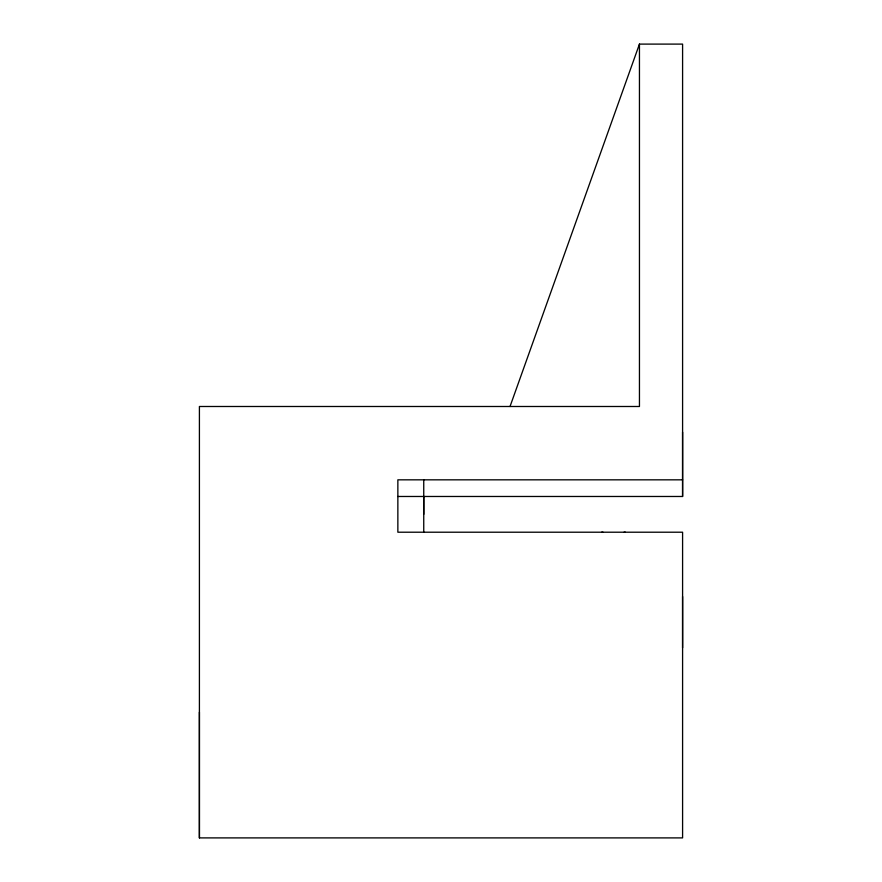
<?xml version="1.0" encoding="UTF-8"?>
<svg xmlns="http://www.w3.org/2000/svg" width="882" height="882" viewBox="0 0 882 882"><rect width="100%" height="100%" fill="white"/><g stroke="black" fill="none" stroke-linecap="round" stroke-linejoin="round"><path stroke-width="1.32" d="M682.591 479.83L397.859 479.83L397.859 532.21L682.591 532.21L682.591 837.9L199.409 837.9L199.409 406.492L639.45 406.492L639.45 44.1L682.591 44.1L682.591 496.478L397.859 496.478M423.746 514.338L423.746 496.478M682.591 647.851L682.591 596.541M682.591 496.478L682.591 432.147M510.028 406.492L639.45 44.1M601.678 532.21L602.99 532.21M624.059 532.21L625.36 532.21M423.746 479.83L423.746 532.21M199.409 712.182L199.409 837.9"/></g></svg>
